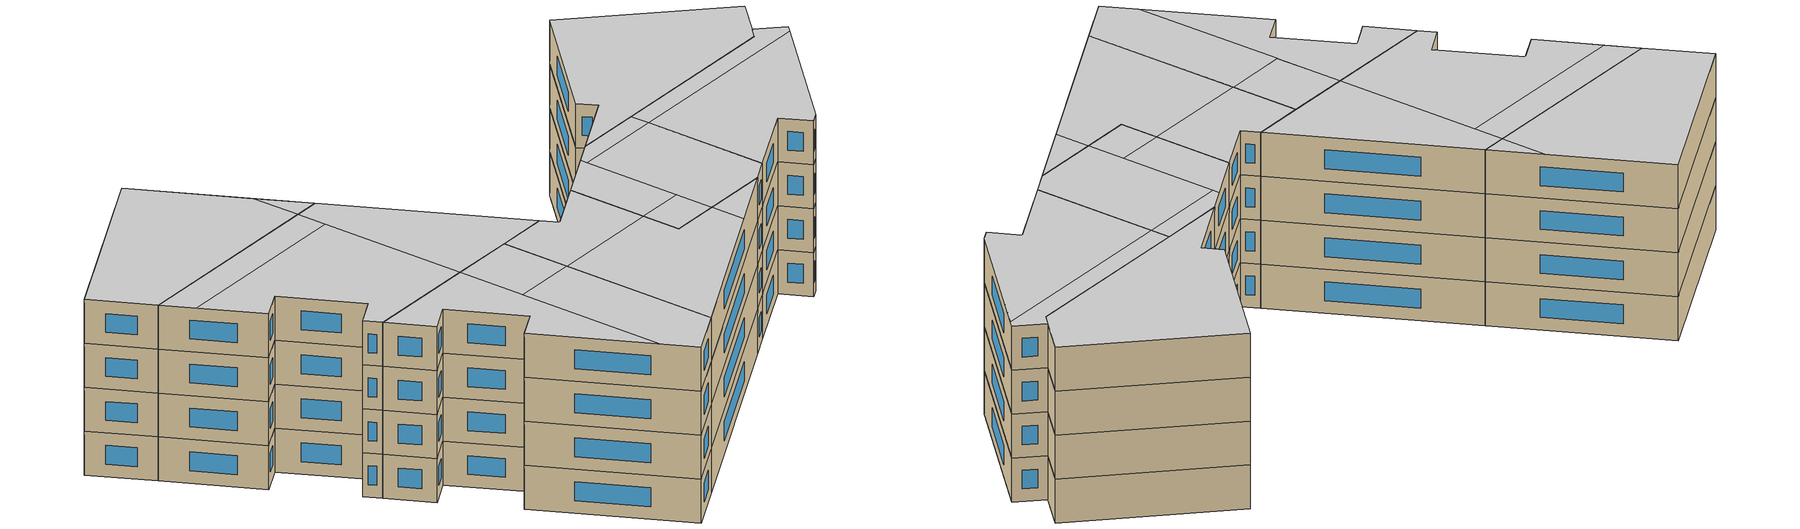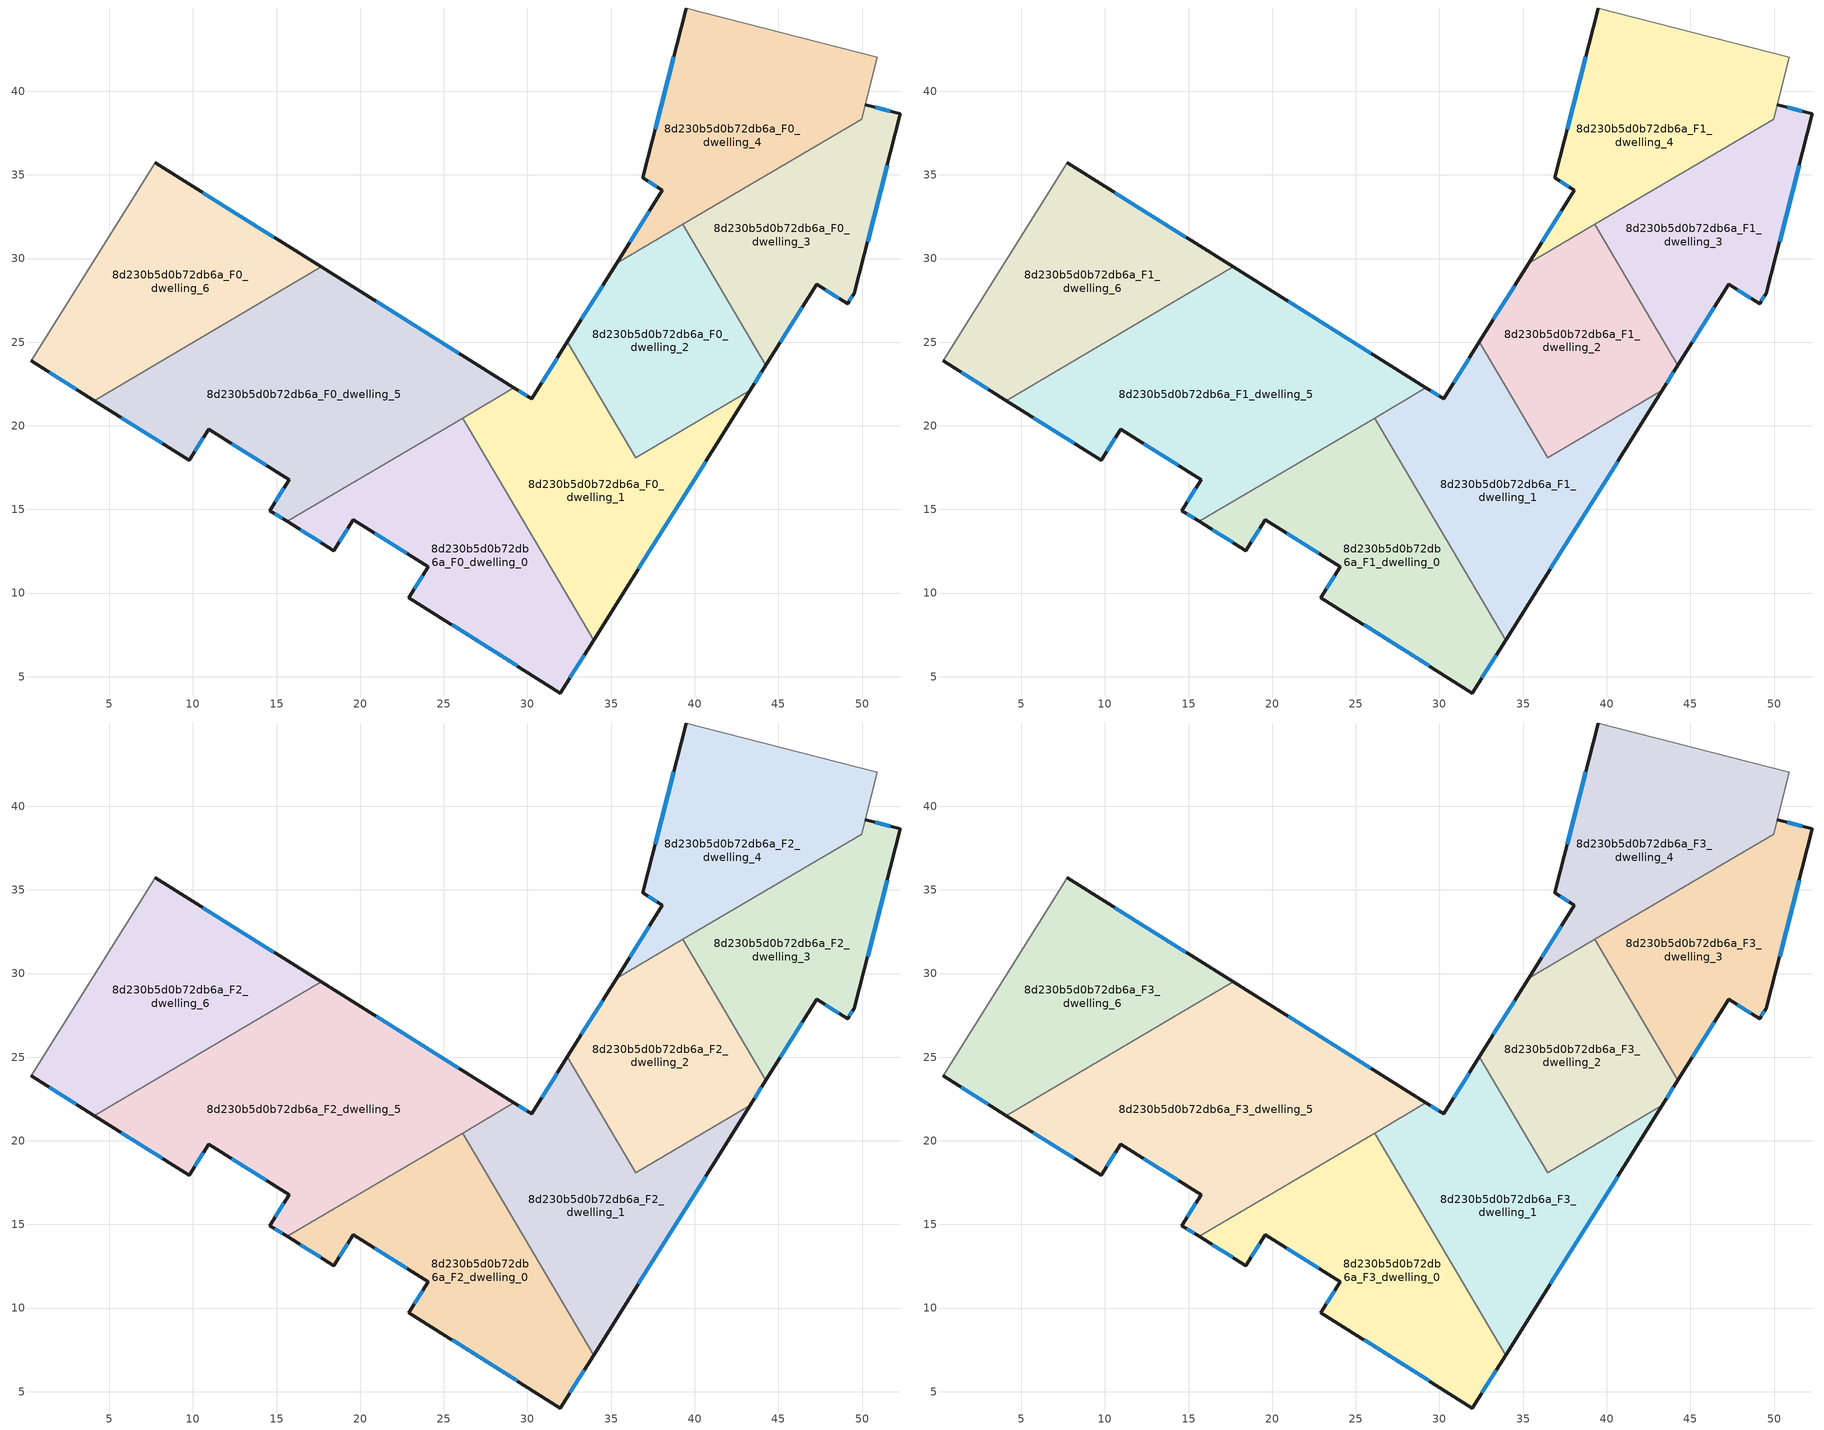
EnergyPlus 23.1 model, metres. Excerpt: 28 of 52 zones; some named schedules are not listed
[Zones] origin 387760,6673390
8d230b5d0b72db6a_F0_dwelling_0
 floor ground (EU_floor_Construction): 26.13,20.47 33.95,7.18 31.97,4.03 22.9,9.72 24.06,11.58 19.59,14.39 18.43,12.53 15.63,14.28 z0
 wall outside (EU_wall_Construction): 15.63,14.28 18.43,12.53 19.59,14.39 24.06,11.58 22.9,9.72 31.97,4.03 33.95,7.18 z0:3
 wall to 8d230b5d0b72db6a_F0_dwelling_1 (EU_wall_Construction): 33.95,7.18 26.13,20.47 z0:3
 wall to 8d230b5d0b72db6a_F0_dwelling_5 (EU_wall_Construction): 26.13,20.47 15.63,14.28 z0:3
 window (EU_Window_Construction): 20.87,13.58 22.78,12.38 / 18.76,13.06 19.26,13.86 / 16.43,13.78 17.63,13.03 / 32.54,4.93 33.38,6.28 / 25.49,8.09 29.38,5.65 / 23.73,11.05 23.23,10.25 z0.86:2.14
8d230b5d0b72db6a_F0_dwelling_1
 floor ground (EU_floor_Construction): 43.32,22.13 33.95,7.18 26.13,20.47 29.19,22.27 30.24,21.61 32.39,25.03 36.47,18.09 z0
 wall outside (EU_wall_Construction): 33.95,7.18 43.32,22.13 / 32.39,25.03 30.24,21.61 29.19,22.27 z0:3
 wall to 8d230b5d0b72db6a_F0_dwelling_2 (EU_wall_Construction): 43.32,22.13 36.47,18.09 32.77,24.38 32.39,25.03 z0:3
 wall to 8d230b5d0b72db6a_F0_dwelling_5 (EU_wall_Construction): 29.19,22.27 26.13,20.47 z0:3
 window (EU_Window_Construction): 36.63,11.45 40.64,17.86 / 29.94,21.8 29.49,22.08 / 31.77,24.05 30.86,22.59 z0.86:2.14
8d230b5d0b72db6a_F0_dwelling_2
 floor ground (EU_floor_Construction): 39.29,32.05 44.25,23.62 43.32,22.13 36.47,18.09 32.77,24.38 32.39,25.03 35.33,29.72 z0
 wall outside (EU_wall_Construction): 35.33,29.72 32.39,25.03 / 43.32,22.13 44.25,23.62 z0:3
 wall to 8d230b5d0b72db6a_F0_dwelling_3 (EU_wall_Construction): 44.25,23.62 39.29,32.05 z0:3
 wall to 8d230b5d0b72db6a_F0_dwelling_4 (EU_wall_Construction): 39.29,32.05 35.33,29.72 z0:3
 window (EU_Window_Construction): 34.49,28.38 33.23,26.37 / 43.59,22.56 43.99,23.19 z0.86:2.14
8d230b5d0b72db6a_F0_dwelling_3
 floor ground (EU_floor_Construction): 52.3,38.65 49.54,27.94 49.13,27.29 47.29,28.46 44.25,23.62 39.29,32.05 49.97,38.34 50.19,39.19 z0
 wall outside (EU_wall_Construction): 44.25,23.62 47.29,28.46 49.13,27.29 49.54,27.94 52.3,38.65 50.19,39.19 z0:3
 wall adiabatic (EU_wall_Construction): 50.19,39.19 49.97,38.34 z0:3
 wall to 8d230b5d0b72db6a_F0_dwelling_4 (EU_wall_Construction): 49.97,38.34 39.29,32.05 z0:3
 window (EU_Window_Construction): 47.81,28.12 48.61,27.63 / 45.12,25 46.42,27.07 / 51.7,38.8 50.79,39.04 / 50.33,31 51.51,35.59 / 49.25,27.48 49.42,27.75 z0.86:2.14
8d230b5d0b72db6a_F0_dwelling_4
 floor ground (EU_floor_Construction): 50.92,42.03 50.19,39.2 49.97,38.34 35.33,29.72 38.07,34.08 36.88,34.82 39.5,44.98 z0
 wall outside (EU_wall_Construction): 39.5,44.98 36.88,34.82 38.07,34.08 35.33,29.72 z0:3
 wall adiabatic (EU_wall_Construction): 50.19,39.2 50.92,42.03 39.5,44.98 / 49.97,38.34 50.19,39.19 z0:3
 window (EU_Window_Construction): 38.75,42.08 37.63,37.72 / 37.28,32.83 36.11,30.96 / 37.22,34.61 37.73,34.29 z0.86:2.14
8d230b5d0b72db6a_F0_dwelling_5
 floor ground (EU_floor_Construction): 29.19,22.27 15.63,14.28 14.59,14.93 15.75,16.79 10.94,19.8 9.78,17.95 4.11,21.51 17.68,29.5 z0
 wall outside (EU_wall_Construction): 4.11,21.51 9.78,17.95 10.94,19.8 15.75,16.79 14.59,14.93 15.63,14.28 / 29.19,22.27 17.68,29.5 z0:3
 wall to 8d230b5d0b72db6a_F0_dwelling_6 (EU_wall_Construction): 17.68,29.5 4.11,21.51 z0:3
 window (EU_Window_Construction): 5.73,20.49 8.16,18.97 / 25.9,24.34 20.97,27.43 / 14.89,14.75 15.33,14.47 / 15.42,16.26 14.92,15.46 / 12.31,18.94 14.37,17.65 / 10.11,18.48 10.61,19.28 z0.86:2.14
8d230b5d0b72db6a_F0_dwelling_6
 floor ground (EU_floor_Construction): 17.68,29.5 4.11,21.51 0.32,23.89 7.75,35.73 z0
 wall outside (EU_wall_Construction): 0.32,23.89 4.11,21.51 / 17.68,29.5 7.75,35.73 z0:3
 wall adiabatic (EU_wall_Construction): 7.75,35.73 0.32,23.89 z0:3
 window (EU_Window_Construction): 1.4,23.21 3.03,22.19 / 14.84,31.28 10.59,33.95 z0.86:2.14
8d230b5d0b72db6a_F1_dwelling_0
 floor to 8d230b5d0b72db6a_F0_dwelling_0 (EU_floor_Construction): 26.13,20.47 33.95,7.18 31.97,4.03 22.9,9.72 24.06,11.58 19.59,14.39 18.43,12.53 15.63,14.28 z3
 wall outside (EU_wall_Construction): 15.63,14.28 18.43,12.53 19.59,14.39 24.06,11.58 22.9,9.72 31.97,4.03 33.95,7.18 z3:6
 wall to 8d230b5d0b72db6a_F1_dwelling_1 (EU_wall_Construction): 33.95,7.18 26.13,20.47 z3:6
 wall to 8d230b5d0b72db6a_F1_dwelling_5 (EU_wall_Construction): 26.13,20.47 15.63,14.28 z3:6
 window (EU_Window_Construction): 20.87,13.58 22.78,12.38 / 18.76,13.06 19.26,13.86 / 16.43,13.78 17.63,13.03 / 32.54,4.93 33.38,6.28 / 25.49,8.09 29.38,5.65 / 23.73,11.05 23.23,10.25 z3.86:5.14
8d230b5d0b72db6a_F1_dwelling_1
 floor to 8d230b5d0b72db6a_F0_dwelling_1 (EU_floor_Construction): 43.32,22.13 33.95,7.18 26.13,20.47 29.19,22.27 30.24,21.61 32.39,25.03 36.47,18.09 z3
 wall outside (EU_wall_Construction): 33.95,7.18 43.32,22.13 / 32.39,25.03 30.24,21.61 29.19,22.27 z3:6
 wall to 8d230b5d0b72db6a_F1_dwelling_2 (EU_wall_Construction): 43.32,22.13 36.47,18.09 32.77,24.38 32.39,25.03 z3:6
 wall to 8d230b5d0b72db6a_F1_dwelling_5 (EU_wall_Construction): 29.19,22.27 26.13,20.47 z3:6
 window (EU_Window_Construction): 36.63,11.45 40.64,17.86 / 29.94,21.8 29.49,22.08 / 31.77,24.05 30.86,22.59 z3.86:5.14
8d230b5d0b72db6a_F1_dwelling_2
 floor to 8d230b5d0b72db6a_F0_dwelling_2 (EU_floor_Construction): 39.29,32.05 44.25,23.62 43.32,22.13 36.47,18.09 32.77,24.38 32.39,25.03 35.33,29.72 z3
 wall outside (EU_wall_Construction): 35.33,29.72 32.39,25.03 / 43.32,22.13 44.25,23.62 z3:6
 wall to 8d230b5d0b72db6a_F1_dwelling_3 (EU_wall_Construction): 44.25,23.62 39.29,32.05 z3:6
 wall to 8d230b5d0b72db6a_F1_dwelling_4 (EU_wall_Construction): 39.29,32.05 35.33,29.72 z3:6
 window (EU_Window_Construction): 34.49,28.38 33.23,26.37 / 43.59,22.56 43.99,23.19 z3.86:5.14
8d230b5d0b72db6a_F1_dwelling_3
 floor to 8d230b5d0b72db6a_F0_dwelling_3 (EU_floor_Construction): 52.3,38.65 49.54,27.94 49.13,27.29 47.29,28.46 44.25,23.62 39.29,32.05 49.97,38.34 50.19,39.19 z3
 wall outside (EU_wall_Construction): 44.25,23.62 47.29,28.46 49.13,27.29 49.54,27.94 52.3,38.65 50.19,39.19 z3:6
 wall adiabatic (EU_wall_Construction): 50.19,39.19 49.97,38.34 z3:6
 wall to 8d230b5d0b72db6a_F1_dwelling_4 (EU_wall_Construction): 49.97,38.34 39.29,32.05 z3:6
 window (EU_Window_Construction): 47.81,28.12 48.61,27.63 / 45.12,25 46.42,27.07 / 51.7,38.8 50.79,39.04 / 50.33,31 51.51,35.59 / 49.25,27.48 49.42,27.75 z3.86:5.14
8d230b5d0b72db6a_F1_dwelling_4
 floor to 8d230b5d0b72db6a_F0_dwelling_4 (EU_floor_Construction): 50.92,42.03 50.19,39.19 49.97,38.34 35.33,29.72 38.07,34.08 36.88,34.82 39.5,44.98 z3
 wall outside (EU_wall_Construction): 39.5,44.98 36.88,34.82 38.07,34.08 35.33,29.72 z3:6
 wall adiabatic (EU_wall_Construction): 50.19,39.2 50.92,42.03 39.5,44.98 / 49.97,38.34 50.19,39.19 z3:6
 window (EU_Window_Construction): 38.75,42.08 37.63,37.72 / 37.28,32.83 36.11,30.96 / 37.22,34.61 37.73,34.29 z3.86:5.14
8d230b5d0b72db6a_F1_dwelling_5
 floor to 8d230b5d0b72db6a_F0_dwelling_5 (EU_floor_Construction): 29.19,22.27 15.63,14.28 14.59,14.93 15.75,16.79 10.94,19.8 9.78,17.95 4.11,21.51 17.68,29.5 z3
 wall outside (EU_wall_Construction): 4.11,21.51 9.78,17.95 10.94,19.8 15.75,16.79 14.59,14.93 15.63,14.28 / 29.19,22.27 17.68,29.5 z3:6
 wall to 8d230b5d0b72db6a_F1_dwelling_6 (EU_wall_Construction): 17.68,29.5 4.11,21.51 z3:6
 window (EU_Window_Construction): 5.73,20.49 8.16,18.97 / 25.9,24.34 20.97,27.43 / 14.89,14.75 15.33,14.47 / 15.42,16.26 14.92,15.46 / 12.31,18.94 14.37,17.65 / 10.11,18.48 10.61,19.28 z3.86:5.14
8d230b5d0b72db6a_F1_dwelling_6
 floor to 8d230b5d0b72db6a_F0_dwelling_6 (EU_floor_Construction): 17.68,29.5 4.11,21.51 0.32,23.89 7.75,35.73 z3
 wall outside (EU_wall_Construction): 0.32,23.89 4.11,21.51 / 17.68,29.5 7.75,35.73 z3:6
 wall adiabatic (EU_wall_Construction): 7.75,35.73 0.32,23.89 z3:6
 window (EU_Window_Construction): 1.4,23.21 3.03,22.19 / 14.84,31.28 10.59,33.95 z3.86:5.14
8d230b5d0b72db6a_F2_dwelling_0
 floor to 8d230b5d0b72db6a_F1_dwelling_0 (EU_floor_Construction): 26.13,20.47 33.95,7.18 31.97,4.03 22.9,9.72 24.06,11.58 19.59,14.39 18.43,12.53 15.63,14.28 z6
 wall outside (EU_wall_Construction): 15.63,14.28 18.43,12.53 19.59,14.39 24.06,11.58 22.9,9.72 31.97,4.03 33.95,7.18 z6:9
 wall to 8d230b5d0b72db6a_F2_dwelling_1 (EU_wall_Construction): 33.95,7.18 26.13,20.47 z6:9
 wall to 8d230b5d0b72db6a_F2_dwelling_5 (EU_wall_Construction): 26.13,20.47 15.63,14.28 z6:9
 window (EU_Window_Construction): 20.87,13.58 22.78,12.38 / 18.76,13.06 19.26,13.86 / 16.43,13.78 17.63,13.03 / 32.54,4.93 33.38,6.28 / 25.49,8.09 29.38,5.65 / 23.73,11.05 23.23,10.25 z6.86:8.14
8d230b5d0b72db6a_F2_dwelling_1
 floor to 8d230b5d0b72db6a_F1_dwelling_1 (EU_floor_Construction): 43.32,22.13 33.95,7.18 26.13,20.47 29.19,22.27 30.24,21.61 32.39,25.03 36.47,18.09 z6
 wall outside (EU_wall_Construction): 33.95,7.18 43.32,22.13 / 32.39,25.03 30.24,21.61 29.19,22.27 z6:9
 wall to 8d230b5d0b72db6a_F2_dwelling_2 (EU_wall_Construction): 43.32,22.13 36.47,18.09 32.77,24.38 32.39,25.03 z6:9
 wall to 8d230b5d0b72db6a_F2_dwelling_5 (EU_wall_Construction): 29.19,22.27 26.13,20.47 z6:9
 window (EU_Window_Construction): 36.63,11.45 40.64,17.86 / 29.94,21.8 29.49,22.08 / 31.77,24.05 30.86,22.59 z6.86:8.14
8d230b5d0b72db6a_F2_dwelling_2
 floor to 8d230b5d0b72db6a_F1_dwelling_2 (EU_floor_Construction): 39.29,32.05 44.25,23.62 43.32,22.13 36.47,18.09 32.77,24.38 32.39,25.03 35.33,29.72 z6
 wall outside (EU_wall_Construction): 35.33,29.72 32.39,25.03 / 43.32,22.13 44.25,23.62 z6:9
 wall to 8d230b5d0b72db6a_F2_dwelling_3 (EU_wall_Construction): 44.25,23.62 39.29,32.05 z6:9
 wall to 8d230b5d0b72db6a_F2_dwelling_4 (EU_wall_Construction): 39.29,32.05 35.33,29.72 z6:9
 window (EU_Window_Construction): 34.49,28.38 33.23,26.37 / 43.59,22.56 43.99,23.19 z6.86:8.14
8d230b5d0b72db6a_F2_dwelling_3
 floor to 8d230b5d0b72db6a_F1_dwelling_3 (EU_floor_Construction): 52.3,38.65 49.54,27.94 49.13,27.29 47.29,28.46 44.25,23.62 39.29,32.05 49.97,38.34 50.19,39.19 z6
 wall outside (EU_wall_Construction): 44.25,23.62 47.29,28.46 49.13,27.29 49.54,27.94 52.3,38.65 50.19,39.19 z6:9
 wall adiabatic (EU_wall_Construction): 50.19,39.19 49.97,38.34 z6:9
 wall to 8d230b5d0b72db6a_F2_dwelling_4 (EU_wall_Construction): 49.97,38.34 39.29,32.05 z6:9
 window (EU_Window_Construction): 47.81,28.12 48.61,27.63 / 45.12,25 46.42,27.07 / 51.7,38.8 50.79,39.04 / 50.33,31 51.51,35.59 / 49.25,27.48 49.42,27.75 z6.86:8.14
8d230b5d0b72db6a_F2_dwelling_4
 floor to 8d230b5d0b72db6a_F1_dwelling_4 (EU_floor_Construction): 50.92,42.03 50.19,39.19 49.97,38.34 35.33,29.72 38.07,34.08 36.88,34.82 39.5,44.98 z6
 wall outside (EU_wall_Construction): 39.5,44.98 36.88,34.82 38.07,34.08 35.33,29.72 z6:9
 wall adiabatic (EU_wall_Construction): 50.19,39.2 50.92,42.03 39.5,44.98 / 49.97,38.34 50.19,39.19 z6:9
 window (EU_Window_Construction): 38.75,42.08 37.63,37.72 / 37.28,32.83 36.11,30.96 / 37.22,34.61 37.73,34.29 z6.86:8.14
8d230b5d0b72db6a_F2_dwelling_5
 floor to 8d230b5d0b72db6a_F1_dwelling_5 (EU_floor_Construction): 29.19,22.27 15.63,14.28 14.59,14.93 15.75,16.79 10.94,19.8 9.78,17.95 4.11,21.51 17.68,29.5 z6
 wall outside (EU_wall_Construction): 4.11,21.51 9.78,17.95 10.94,19.8 15.75,16.79 14.59,14.93 15.63,14.28 / 29.19,22.27 17.68,29.5 z6:9
 wall to 8d230b5d0b72db6a_F2_dwelling_6 (EU_wall_Construction): 17.68,29.5 4.11,21.51 z6:9
 window (EU_Window_Construction): 5.73,20.49 8.16,18.97 / 25.9,24.34 20.97,27.43 / 14.89,14.75 15.33,14.47 / 15.42,16.26 14.92,15.46 / 12.31,18.94 14.37,17.65 / 10.11,18.48 10.61,19.28 z6.86:8.14
8d230b5d0b72db6a_F2_dwelling_6
 floor to 8d230b5d0b72db6a_F1_dwelling_6 (EU_floor_Construction): 17.68,29.5 4.11,21.51 0.32,23.89 7.75,35.73 z6
 wall outside (EU_wall_Construction): 0.32,23.89 4.11,21.51 / 17.68,29.5 7.75,35.73 z6:9
 wall adiabatic (EU_wall_Construction): 7.75,35.73 0.32,23.89 z6:9
 window (EU_Window_Construction): 1.4,23.21 3.03,22.19 / 14.84,31.28 10.59,33.95 z6.86:8.14
8d230b5d0b72db6a_F3_dwelling_0
 floor to 8d230b5d0b72db6a_F2_dwelling_0 (EU_floor_Construction): 26.13,20.47 33.95,7.18 31.97,4.03 22.9,9.72 24.06,11.58 19.59,14.39 18.43,12.53 15.63,14.28 z9
 wall outside (EU_wall_Construction): 15.63,14.28 18.43,12.53 19.59,14.39 24.06,11.58 22.9,9.72 31.97,4.03 33.95,7.18 z9:12
 wall to 8d230b5d0b72db6a_F3_dwelling_1 (EU_wall_Construction): 33.95,7.18 26.13,20.47 z9:12
 wall to 8d230b5d0b72db6a_F3_dwelling_5 (EU_wall_Construction): 26.13,20.47 15.63,14.28 z9:12
 window (EU_Window_Construction): 20.87,13.58 22.78,12.38 / 18.76,13.06 19.26,13.86 / 16.43,13.78 17.63,13.03 / 32.54,4.93 33.38,6.28 / 25.49,8.09 29.38,5.65 / 23.73,11.05 23.23,10.25 z9.86:11.14
 ceiling to 8d230b5d0b72db6a_F4_dwelling_2 (EU_floor_Construction): 31.97,4.03 33.95,7.18 28.5,16.44 24.69,14.2 29.92,5.31 z12
 ceiling to 8d230b5d0b72db6a_F4_dwelling_4 (EU_floor_Construction): 29.92,5.31 22.32,18.22 15.63,14.28 18.43,12.53 19.59,14.39 24.06,11.58 22.9,9.72 z12
 ceiling to 8d230b5d0b72db6a_F4_dwelling_3 (EU_floor_Construction): 28.5,16.44 26.13,20.47 22.32,18.22 24.69,14.2 z12
8d230b5d0b72db6a_F3_dwelling_1
 floor to 8d230b5d0b72db6a_F2_dwelling_1 (EU_floor_Construction): 43.32,22.13 33.95,7.18 26.13,20.47 29.19,22.27 30.24,21.61 32.39,25.03 36.47,18.09 z9
 wall outside (EU_wall_Construction): 33.95,7.18 43.32,22.13 / 32.39,25.03 30.24,21.61 29.19,22.27 z9:12
 wall to 8d230b5d0b72db6a_F3_dwelling_2 (EU_wall_Construction): 43.32,22.13 36.47,18.09 32.77,24.38 32.39,25.03 z9:12
 wall to 8d230b5d0b72db6a_F3_dwelling_5 (EU_wall_Construction): 29.19,22.27 26.13,20.47 z9:12
 window (EU_Window_Construction): 36.63,11.45 40.64,17.86 / 29.94,21.8 29.49,22.08 / 31.77,24.05 30.86,22.59 z9.86:11.14
 ceiling to 8d230b5d0b72db6a_F4_dwelling_3 (EU_floor_Construction): 35.14,20.35 32.39,25.02 30.24,21.61 29.19,22.27 26.13,20.47 28.5,16.44 z12
 ceiling to 8d230b5d0b72db6a_F4_dwelling_2 (EU_floor_Construction): 33.95,7.18 40.55,17.71 39.33,19.78 36.47,18.09 35.14,20.35 28.5,16.44 z12
 ceiling to 8d230b5d0b72db6a_F4_dwelling_0 (EU_floor_Construction): 40.55,17.71 43.32,22.13 39.33,19.78 z12
8d230b5d0b72db6a_F3_dwelling_2
 floor to 8d230b5d0b72db6a_F2_dwelling_2 (EU_floor_Construction): 39.29,32.05 44.25,23.62 43.32,22.13 36.47,18.09 32.77,24.38 32.39,25.03 35.33,29.72 z9
 wall outside (EU_wall_Construction): 35.33,29.72 32.39,25.03 / 43.32,22.13 44.25,23.62 z9:12
 wall to 8d230b5d0b72db6a_F3_dwelling_3 (EU_wall_Construction): 44.25,23.62 39.29,32.05 z9:12
 wall to 8d230b5d0b72db6a_F3_dwelling_4 (EU_wall_Construction): 39.29,32.05 35.33,29.72 z9:12
 window (EU_Window_Construction): 34.49,28.38 33.23,26.37 / 43.59,22.56 43.99,23.19 z9.86:11.14
 ceiling to 8d230b5d0b72db6a_F4_dwelling_0 (EU_floor_Construction): 43.32,22.13 44.25,23.62 39.96,30.91 34.63,27.78 39.33,19.78 z12
 ceiling to 8d230b5d0b72db6a_F4_dwelling_2 (EU_floor_Construction): 39.33,19.78 38.01,22.04 35.14,20.35 36.47,18.09 z12
 ceiling to 8d230b5d0b72db6a_F4_dwelling_1 (EU_floor_Construction): 39.96,30.91 39.29,32.05 35.33,29.72 34.38,28.2 34.63,27.78 z12
 ceiling to 8d230b5d0b72db6a_F4_dwelling_3 (EU_floor_Construction): 38.01,22.04 34.38,28.2 32.39,25.03 32.76,24.39 35.14,20.35 z12
8d230b5d0b72db6a_F3_dwelling_3
 floor to 8d230b5d0b72db6a_F2_dwelling_3 (EU_floor_Construction): 52.3,38.65 49.54,27.94 49.13,27.29 47.29,28.46 44.25,23.62 39.29,32.05 49.97,38.34 50.19,39.19 z9
 wall outside (EU_wall_Construction): 44.25,23.62 47.29,28.46 49.13,27.29 49.54,27.94 52.3,38.65 50.19,39.19 z9:12
 wall adiabatic (EU_wall_Construction): 50.19,39.19 49.97,38.34 z9:12
 wall to 8d230b5d0b72db6a_F3_dwelling_4 (EU_wall_Construction): 49.97,38.34 39.29,32.05 z9:12
 window (EU_Window_Construction): 47.81,28.12 48.61,27.63 / 45.12,25 46.42,27.07 / 51.7,38.8 50.79,39.04 / 50.33,31 51.51,35.59 / 49.25,27.48 49.42,27.75 z9.86:11.14
 ceiling to 8d230b5d0b72db6a_F4_dwelling_0 (EU_floor_Construction): 49.13,27.29 49.54,27.94 52.16,38.1 39.96,30.91 44.25,23.62 47.29,28.46 z12
 ceiling to 8d230b5d0b72db6a_F4_dwelling_1 (EU_floor_Construction): 52.16,38.1 52.3,38.65 50.19,39.19 49.97,38.34 39.29,32.05 39.96,30.91 z12
8d230b5d0b72db6a_F3_dwelling_4
 floor to 8d230b5d0b72db6a_F2_dwelling_4 (EU_floor_Construction): 50.92,42.03 50.19,39.19 49.97,38.34 35.33,29.72 38.07,34.08 36.88,34.82 39.5,44.98 z9
 wall outside (EU_wall_Construction): 39.5,44.98 36.88,34.82 38.07,34.08 35.33,29.72 z9:12
 wall adiabatic (EU_wall_Construction): 50.19,39.2 50.92,42.03 39.5,44.98 / 49.97,38.34 50.19,39.19 z9:12
 window (EU_Window_Construction): 38.75,42.08 37.63,37.72 / 37.28,32.83 36.11,30.96 / 37.22,34.61 37.73,34.29 z9.86:11.14
 ceiling to 8d230b5d0b72db6a_F4_dwelling_1 (EU_floor_Construction): 49.97,38.34 50.19,39.19 50.92,42.03 39.5,44.98 36.88,34.82 38.07,34.08 35.33,29.72 z12
8d230b5d0b72db6a_F3_dwelling_5
 floor to 8d230b5d0b72db6a_F2_dwelling_5 (EU_floor_Construction): 29.19,22.27 15.63,14.28 14.59,14.93 15.75,16.79 10.94,19.8 9.78,17.95 4.11,21.51 17.68,29.5 z9
 wall outside (EU_wall_Construction): 4.11,21.51 9.78,17.95 10.94,19.8 15.75,16.79 14.59,14.93 15.63,14.28 / 29.19,22.27 17.68,29.5 z9:12
 wall to 8d230b5d0b72db6a_F3_dwelling_6 (EU_wall_Construction): 17.68,29.5 4.11,21.51 z9:12
 window (EU_Window_Construction): 5.73,20.49 8.16,18.97 / 25.9,24.34 20.97,27.43 / 14.89,14.75 15.33,14.47 / 15.42,16.26 14.92,15.46 / 12.31,18.94 14.37,17.65 / 10.11,18.48 10.61,19.28 z9.86:11.14
 ceiling to 8d230b5d0b72db6a_F4_dwelling_4 (EU_floor_Construction): 22.32,18.22 17.23,26.86 6.07,20.28 9.78,17.95 10.94,19.8 15.75,16.79 14.59,14.93 15.63,14.28 z12
 ceiling to 8d230b5d0b72db6a_F4_dwelling_3 (EU_floor_Construction): 29.19,22.27 17.68,29.5 16.19,28.63 22.32,18.22 z12
 ceiling to 8d230b5d0b72db6a_F4_dwelling_5 (EU_floor_Construction): 17.23,26.86 16.19,28.63 4.11,21.51 6.07,20.28 z12
8d230b5d0b72db6a_F3_dwelling_6
 floor to 8d230b5d0b72db6a_F2_dwelling_6 (EU_floor_Construction): 17.68,29.5 4.11,21.51 0.32,23.89 7.75,35.73 z9
 wall outside (EU_wall_Construction): 0.32,23.89 4.11,21.51 / 17.68,29.5 7.75,35.73 z9:12
 wall adiabatic (EU_wall_Construction): 7.75,35.73 0.32,23.89 z9:12
 window (EU_Window_Construction): 1.4,23.21 3.03,22.19 / 14.84,31.28 10.59,33.95 z9.86:11.14
 ceiling to 8d230b5d0b72db6a_F4_dwelling_5 (EU_floor_Construction): 16.19,28.63 14.51,31.48 7.75,35.73 0.32,23.89 4.11,21.51 z12
 ceiling to 8d230b5d0b72db6a_F4_dwelling_3 (EU_floor_Construction): 17.68,29.5 14.51,31.48 16.19,28.63 z12
[Building]
EU S2 Campaign: North Axis=0; Terrain=City; Solar Distribution=FullExterior
[Site:Location]
Helsinki-Vantaa.AP: Latitude=60.317; Longitude=24.963; Time Zone=2; Elevation=54.6
[SizingPeriod:WeatherFileDays]
AnnualSizingPeriod: Begin Month=1; Begin Day of Month=1; End Month=12; End Day of Month=31; Day of Week for Start Day=Monday; Use Weather File Daylight Saving Period=No; Use Weather File Rain and Snow Indicators=No
[MATERIAL]
EU_InternalMass_Material: Roughness=MediumRough; Thickness=0.1; Conductivity=1; Density=1800; Specific Heat=900; Thermal Absorptance=0.9; Solar Absorptance=0.7; Visible Absorptance=0.7
[MATERIAL:NOMASS] Roughness=MediumRough; Thermal Absorptance=0.9; Solar Absorptance=0.7; Visible Absorptance=0.7
Name | Thermal Resistance
EU_wall_NoMass | 5.91765
EU_floor_NoMass | 6.2875
[WINDOWMATERIAL:SIMPLEGLAZINGSYSTEM]
EU_Window_SimpleGlazing: UFactor=0.994035; Solar Heat Gain Coefficient=0.7; Visible Transmittance=0.7
[CONSTRUCTION]
EU_wall_Construction: EU_wall_NoMass
EU_floor_Construction: EU_floor_NoMass
EU_Window_Construction: EU_Window_SimpleGlazing
EU_InternalMass_Construction: EU_InternalMass_Material
[ZONE] Type=1; Multiplier=1; Ceiling Height=autocalculate; Floor Area=autocalculate; Part of Total Floor Area=Yes
Name | Volume
8d230b5d0b72db6a_F0_dwelling_0; 8d230b5d0b72db6a_F1_dwelling_0; 8d230b5d0b72db6a_F2_dwelling_0; 8d230b5d0b72db6a_F3_dwelling_0 | 354.867
8d230b5d0b72db6a_F0_dwelling_1; 8d230b5d0b72db6a_F1_dwelling_1; 8d230b5d0b72db6a_F2_dwelling_1; 8d230b5d0b72db6a_F3_dwelling_1 | 356.511
8d230b5d0b72db6a_F0_dwelling_2; 8d230b5d0b72db6a_F1_dwelling_2; 8d230b5d0b72db6a_F2_dwelling_2; 8d230b5d0b72db6a_F3_dwelling_2 | 281.557
8d230b5d0b72db6a_F0_dwelling_3; 8d230b5d0b72db6a_F1_dwelling_3; 8d230b5d0b72db6a_F2_dwelling_3; 8d230b5d0b72db6a_F3_dwelling_3 | 284.365
8d230b5d0b72db6a_F0_dwelling_4 | 334.391
8d230b5d0b72db6a_F1_dwelling_4; 8d230b5d0b72db6a_F2_dwelling_4; 8d230b5d0b72db6a_F3_dwelling_4 | 334.393
8d230b5d0b72db6a_F0_dwelling_5; 8d230b5d0b72db6a_F1_dwelling_5; 8d230b5d0b72db6a_F2_dwelling_5; 8d230b5d0b72db6a_F3_dwelling_5 | 532.87
8d230b5d0b72db6a_F0_dwelling_6; 8d230b5d0b72db6a_F1_dwelling_6; 8d230b5d0b72db6a_F2_dwelling_6; 8d230b5d0b72db6a_F3_dwelling_6 | 339.475
[INTERNALMASS] Construction=EU_InternalMass_Construction
Name | Zone or ZoneList | Surface Area
8d230b5d0b72db6a_F0_dwelling_0_EU_InternalMass | 8d230b5d0b72db6a_F0_dwelling_0 | 118.289
8d230b5d0b72db6a_F0_dwelling_1_EU_InternalMass | 8d230b5d0b72db6a_F0_dwelling_1 | 118.836
8d230b5d0b72db6a_F0_dwelling_2_EU_InternalMass | 8d230b5d0b72db6a_F0_dwelling_2 | 93.852
8d230b5d0b72db6a_F0_dwelling_3_EU_InternalMass | 8d230b5d0b72db6a_F0_dwelling_3 | 94.786
8d230b5d0b72db6a_F0_dwelling_4_EU_InternalMass | 8d230b5d0b72db6a_F0_dwelling_4 | 111.465
8d230b5d0b72db6a_F0_dwelling_5_EU_InternalMass | 8d230b5d0b72db6a_F0_dwelling_5 | 177.623
8d230b5d0b72db6a_F0_dwelling_6_EU_InternalMass | 8d230b5d0b72db6a_F0_dwelling_6 | 113.158
8d230b5d0b72db6a_F1_dwelling_0_EU_InternalMass | 8d230b5d0b72db6a_F1_dwelling_0 | 118.289
8d230b5d0b72db6a_F1_dwelling_1_EU_InternalMass | 8d230b5d0b72db6a_F1_dwelling_1 | 118.836
8d230b5d0b72db6a_F1_dwelling_2_EU_InternalMass | 8d230b5d0b72db6a_F1_dwelling_2 | 93.852
8d230b5d0b72db6a_F1_dwelling_3_EU_InternalMass | 8d230b5d0b72db6a_F1_dwelling_3 | 94.786
8d230b5d0b72db6a_F1_dwelling_4_EU_InternalMass | 8d230b5d0b72db6a_F1_dwelling_4 | 111.465
8d230b5d0b72db6a_F1_dwelling_5_EU_InternalMass | 8d230b5d0b72db6a_F1_dwelling_5 | 177.623
8d230b5d0b72db6a_F1_dwelling_6_EU_InternalMass | 8d230b5d0b72db6a_F1_dwelling_6 | 113.158
8d230b5d0b72db6a_F2_dwelling_0_EU_InternalMass | 8d230b5d0b72db6a_F2_dwelling_0 | 118.289
8d230b5d0b72db6a_F2_dwelling_1_EU_InternalMass | 8d230b5d0b72db6a_F2_dwelling_1 | 118.836
8d230b5d0b72db6a_F2_dwelling_2_EU_InternalMass | 8d230b5d0b72db6a_F2_dwelling_2 | 93.852
8d230b5d0b72db6a_F2_dwelling_3_EU_InternalMass | 8d230b5d0b72db6a_F2_dwelling_3 | 94.786
8d230b5d0b72db6a_F2_dwelling_4_EU_InternalMass | 8d230b5d0b72db6a_F2_dwelling_4 | 111.465
8d230b5d0b72db6a_F2_dwelling_5_EU_InternalMass | 8d230b5d0b72db6a_F2_dwelling_5 | 177.623
8d230b5d0b72db6a_F2_dwelling_6_EU_InternalMass | 8d230b5d0b72db6a_F2_dwelling_6 | 113.158
8d230b5d0b72db6a_F3_dwelling_0_EU_InternalMass | 8d230b5d0b72db6a_F3_dwelling_0 | 118.289
8d230b5d0b72db6a_F3_dwelling_1_EU_InternalMass | 8d230b5d0b72db6a_F3_dwelling_1 | 118.836
8d230b5d0b72db6a_F3_dwelling_2_EU_InternalMass | 8d230b5d0b72db6a_F3_dwelling_2 | 93.852
8d230b5d0b72db6a_F3_dwelling_3_EU_InternalMass | 8d230b5d0b72db6a_F3_dwelling_3 | 94.786
8d230b5d0b72db6a_F3_dwelling_4_EU_InternalMass | 8d230b5d0b72db6a_F3_dwelling_4 | 111.465
8d230b5d0b72db6a_F3_dwelling_5_EU_InternalMass | 8d230b5d0b72db6a_F3_dwelling_5 | 177.623
8d230b5d0b72db6a_F3_dwelling_6_EU_InternalMass | 8d230b5d0b72db6a_F3_dwelling_6 | 113.158
[OTHEREQUIPMENT] Fuel Type=Electricity; Design Level Calculation Method=Watts/Area; Power per Zone Floor Area=1; Fraction Latent=0; Fraction Radiant=0; Fraction Lost=0; Carbon Dioxide Generation Rate=0; EndUse Subcategory=EU_Step8_InternalGains
Name | Zone or ZoneList or Space or SpaceList | Schedule
EU_Step8_InternalGain_8d230b5d0b72db6a_F0_dwelling_0_f000 | 8d230b5d0b72db6a_F0_dwelling_0 | EU_Step8_GainSchedule_8d230b5d0b72db6a_F0_dwelling_0_f000
EU_Step8_InternalGain_8d230b5d0b72db6a_F0_dwelling_1_f000 | 8d230b5d0b72db6a_F0_dwelling_1 | EU_Step8_GainSchedule_8d230b5d0b72db6a_F0_dwelling_1_f000
EU_Step8_InternalGain_8d230b5d0b72db6a_F0_dwelling_2_f000 | 8d230b5d0b72db6a_F0_dwelling_2 | EU_Step8_GainSchedule_8d230b5d0b72db6a_F0_dwelling_2_f000
EU_Step8_InternalGain_8d230b5d0b72db6a_F0_dwelling_3_f000 | 8d230b5d0b72db6a_F0_dwelling_3 | EU_Step8_GainSchedule_8d230b5d0b72db6a_F0_dwelling_3_f000
EU_Step8_InternalGain_8d230b5d0b72db6a_F0_dwelling_4_f000 | 8d230b5d0b72db6a_F0_dwelling_4 | EU_Step8_GainSchedule_8d230b5d0b72db6a_F0_dwelling_4_f000
EU_Step8_InternalGain_8d230b5d0b72db6a_F0_dwelling_5_f000 | 8d230b5d0b72db6a_F0_dwelling_5 | EU_Step8_GainSchedule_8d230b5d0b72db6a_F0_dwelling_5_f000
EU_Step8_InternalGain_8d230b5d0b72db6a_F0_dwelling_6_f000 | 8d230b5d0b72db6a_F0_dwelling_6 | EU_Step8_GainSchedule_8d230b5d0b72db6a_F0_dwelling_6_f000
EU_Step8_InternalGain_8d230b5d0b72db6a_F1_dwelling_0_f000 | 8d230b5d0b72db6a_F1_dwelling_0 | EU_Step8_GainSchedule_8d230b5d0b72db6a_F1_dwelling_0_f000
EU_Step8_InternalGain_8d230b5d0b72db6a_F1_dwelling_1_f000 | 8d230b5d0b72db6a_F1_dwelling_1 | EU_Step8_GainSchedule_8d230b5d0b72db6a_F1_dwelling_1_f000
EU_Step8_InternalGain_8d230b5d0b72db6a_F1_dwelling_2_f000 | 8d230b5d0b72db6a_F1_dwelling_2 | EU_Step8_GainSchedule_8d230b5d0b72db6a_F1_dwelling_2_f000
EU_Step8_InternalGain_8d230b5d0b72db6a_F1_dwelling_3_f000 | 8d230b5d0b72db6a_F1_dwelling_3 | EU_Step8_GainSchedule_8d230b5d0b72db6a_F1_dwelling_3_f000
EU_Step8_InternalGain_8d230b5d0b72db6a_F1_dwelling_4_f000 | 8d230b5d0b72db6a_F1_dwelling_4 | EU_Step8_GainSchedule_8d230b5d0b72db6a_F1_dwelling_4_f000
EU_Step8_InternalGain_8d230b5d0b72db6a_F1_dwelling_5_f000 | 8d230b5d0b72db6a_F1_dwelling_5 | EU_Step8_GainSchedule_8d230b5d0b72db6a_F1_dwelling_5_f000
EU_Step8_InternalGain_8d230b5d0b72db6a_F1_dwelling_6_f000 | 8d230b5d0b72db6a_F1_dwelling_6 | EU_Step8_GainSchedule_8d230b5d0b72db6a_F1_dwelling_6_f000
EU_Step8_InternalGain_8d230b5d0b72db6a_F2_dwelling_0_f000 | 8d230b5d0b72db6a_F2_dwelling_0 | EU_Step8_GainSchedule_8d230b5d0b72db6a_F2_dwelling_0_f000
EU_Step8_InternalGain_8d230b5d0b72db6a_F2_dwelling_1_f000 | 8d230b5d0b72db6a_F2_dwelling_1 | EU_Step8_GainSchedule_8d230b5d0b72db6a_F2_dwelling_1_f000
EU_Step8_InternalGain_8d230b5d0b72db6a_F2_dwelling_2_f000 | 8d230b5d0b72db6a_F2_dwelling_2 | EU_Step8_GainSchedule_8d230b5d0b72db6a_F2_dwelling_2_f000
EU_Step8_InternalGain_8d230b5d0b72db6a_F2_dwelling_3_f000 | 8d230b5d0b72db6a_F2_dwelling_3 | EU_Step8_GainSchedule_8d230b5d0b72db6a_F2_dwelling_3_f000
EU_Step8_InternalGain_8d230b5d0b72db6a_F2_dwelling_4_f000 | 8d230b5d0b72db6a_F2_dwelling_4 | EU_Step8_GainSchedule_8d230b5d0b72db6a_F2_dwelling_4_f000
EU_Step8_InternalGain_8d230b5d0b72db6a_F2_dwelling_5_f000 | 8d230b5d0b72db6a_F2_dwelling_5 | EU_Step8_GainSchedule_8d230b5d0b72db6a_F2_dwelling_5_f000
EU_Step8_InternalGain_8d230b5d0b72db6a_F2_dwelling_6_f000 | 8d230b5d0b72db6a_F2_dwelling_6 | EU_Step8_GainSchedule_8d230b5d0b72db6a_F2_dwelling_6_f000
EU_Step8_InternalGain_8d230b5d0b72db6a_F3_dwelling_0_f000 | 8d230b5d0b72db6a_F3_dwelling_0 | EU_Step8_GainSchedule_8d230b5d0b72db6a_F3_dwelling_0_f000
EU_Step8_InternalGain_8d230b5d0b72db6a_F3_dwelling_1_f000 | 8d230b5d0b72db6a_F3_dwelling_1 | EU_Step8_GainSchedule_8d230b5d0b72db6a_F3_dwelling_1_f000
EU_Step8_InternalGain_8d230b5d0b72db6a_F3_dwelling_2_f000 | 8d230b5d0b72db6a_F3_dwelling_2 | EU_Step8_GainSchedule_8d230b5d0b72db6a_F3_dwelling_2_f000
EU_Step8_InternalGain_8d230b5d0b72db6a_F3_dwelling_3_f000 | 8d230b5d0b72db6a_F3_dwelling_3 | EU_Step8_GainSchedule_8d230b5d0b72db6a_F3_dwelling_3_f000
EU_Step8_InternalGain_8d230b5d0b72db6a_F3_dwelling_4_f000 | 8d230b5d0b72db6a_F3_dwelling_4 | EU_Step8_GainSchedule_8d230b5d0b72db6a_F3_dwelling_4_f000
EU_Step8_InternalGain_8d230b5d0b72db6a_F3_dwelling_5_f000 | 8d230b5d0b72db6a_F3_dwelling_5 | EU_Step8_GainSchedule_8d230b5d0b72db6a_F3_dwelling_5_f000
EU_Step8_InternalGain_8d230b5d0b72db6a_F3_dwelling_6_f000 | 8d230b5d0b72db6a_F3_dwelling_6 | EU_Step8_GainSchedule_8d230b5d0b72db6a_F3_dwelling_6_f000
[ZONEVENTILATION:DESIGNFLOWRATE] Schedule=EU_AlwaysOn; Design Flow Rate Calculation Method=AirChanges/Hour; Air Changes per Hour=0.596421; Ventilation Type=Natural; Fan Pressure Rise=0; Fan Total Efficiency=1; Constant Term Coefficient=1; Temperature Term Coefficient=0; Velocity Term Coefficient=0; Velocity Squared Term Coefficient=0; Minimum Indoor Temperature=-100; Maximum Indoor Temperature=100; Delta Temperature=-100; Minimum Outdoor Temperature=-100; Maximum Outdoor Temperature=100; Maximum Wind Speed=40
Name | Zone or ZoneList or Space or SpaceList
EU_ConstantAir_8d230b5d0b72db6a_F0_dwelling_0 | 8d230b5d0b72db6a_F0_dwelling_0
EU_ConstantAir_8d230b5d0b72db6a_F0_dwelling_1 | 8d230b5d0b72db6a_F0_dwelling_1
EU_ConstantAir_8d230b5d0b72db6a_F0_dwelling_2 | 8d230b5d0b72db6a_F0_dwelling_2
EU_ConstantAir_8d230b5d0b72db6a_F0_dwelling_3 | 8d230b5d0b72db6a_F0_dwelling_3
EU_ConstantAir_8d230b5d0b72db6a_F0_dwelling_4 | 8d230b5d0b72db6a_F0_dwelling_4
EU_ConstantAir_8d230b5d0b72db6a_F0_dwelling_5 | 8d230b5d0b72db6a_F0_dwelling_5
EU_ConstantAir_8d230b5d0b72db6a_F0_dwelling_6 | 8d230b5d0b72db6a_F0_dwelling_6
EU_ConstantAir_8d230b5d0b72db6a_F1_dwelling_0 | 8d230b5d0b72db6a_F1_dwelling_0
EU_ConstantAir_8d230b5d0b72db6a_F1_dwelling_1 | 8d230b5d0b72db6a_F1_dwelling_1
EU_ConstantAir_8d230b5d0b72db6a_F1_dwelling_2 | 8d230b5d0b72db6a_F1_dwelling_2
EU_ConstantAir_8d230b5d0b72db6a_F1_dwelling_3 | 8d230b5d0b72db6a_F1_dwelling_3
EU_ConstantAir_8d230b5d0b72db6a_F1_dwelling_4 | 8d230b5d0b72db6a_F1_dwelling_4
EU_ConstantAir_8d230b5d0b72db6a_F1_dwelling_5 | 8d230b5d0b72db6a_F1_dwelling_5
EU_ConstantAir_8d230b5d0b72db6a_F1_dwelling_6 | 8d230b5d0b72db6a_F1_dwelling_6
EU_ConstantAir_8d230b5d0b72db6a_F2_dwelling_0 | 8d230b5d0b72db6a_F2_dwelling_0
EU_ConstantAir_8d230b5d0b72db6a_F2_dwelling_1 | 8d230b5d0b72db6a_F2_dwelling_1
EU_ConstantAir_8d230b5d0b72db6a_F2_dwelling_2 | 8d230b5d0b72db6a_F2_dwelling_2
EU_ConstantAir_8d230b5d0b72db6a_F2_dwelling_3 | 8d230b5d0b72db6a_F2_dwelling_3
EU_ConstantAir_8d230b5d0b72db6a_F2_dwelling_4 | 8d230b5d0b72db6a_F2_dwelling_4
EU_ConstantAir_8d230b5d0b72db6a_F2_dwelling_5 | 8d230b5d0b72db6a_F2_dwelling_5
EU_ConstantAir_8d230b5d0b72db6a_F2_dwelling_6 | 8d230b5d0b72db6a_F2_dwelling_6
EU_ConstantAir_8d230b5d0b72db6a_F3_dwelling_0 | 8d230b5d0b72db6a_F3_dwelling_0
EU_ConstantAir_8d230b5d0b72db6a_F3_dwelling_1 | 8d230b5d0b72db6a_F3_dwelling_1
EU_ConstantAir_8d230b5d0b72db6a_F3_dwelling_2 | 8d230b5d0b72db6a_F3_dwelling_2
EU_ConstantAir_8d230b5d0b72db6a_F3_dwelling_3 | 8d230b5d0b72db6a_F3_dwelling_3
EU_ConstantAir_8d230b5d0b72db6a_F3_dwelling_4 | 8d230b5d0b72db6a_F3_dwelling_4
EU_ConstantAir_8d230b5d0b72db6a_F3_dwelling_5 | 8d230b5d0b72db6a_F3_dwelling_5
EU_ConstantAir_8d230b5d0b72db6a_F3_dwelling_6 | 8d230b5d0b72db6a_F3_dwelling_6
[HVACTEMPLATE:ZONE:IDEALLOADSAIRSYSTEM] System Availability Schedule=EU_AlwaysOn; Maximum Heating Supply Air Temperature=50; Minimum Cooling Supply Air Temperature=13; Maximum Heating Supply Air Humidity Ratio=0.0156; Minimum Cooling Supply Air Humidity Ratio=0.0077; Heating Limit=NoLimit; Cooling Limit=NoLimit; Heating Availability Schedule=EU_AlwaysOn; Cooling Availability Schedule=EU_CoolingOff; Dehumidification Control Type=ConstantSensibleHeatRatio; Cooling Sensible Heat Ratio=0.7; Dehumidification Setpoint=60; Humidification Control Type=None; Humidification Setpoint=30; Outdoor Air Method=None; Outdoor Air Flow Rate per Person=0.00944; Outdoor Air Flow Rate per Zone Floor Area=0; Outdoor Air Flow Rate per Zone=0; Demand Controlled Ventilation Type=None; Outdoor Air Economizer Type=NoEconomizer; Heat Recovery Type=None; Sensible Heat Recovery Effectiveness=0.7; Latent Heat Recovery Effectiveness=0.65
Name | Template Thermostat
8d230b5d0b72db6a_F0_dwelling_0 | EU_HeatOnly_8d230b5d0b72db6a_F0_dwelling_0
8d230b5d0b72db6a_F0_dwelling_1 | EU_HeatOnly_8d230b5d0b72db6a_F0_dwelling_1
8d230b5d0b72db6a_F0_dwelling_2 | EU_HeatOnly_8d230b5d0b72db6a_F0_dwelling_2
8d230b5d0b72db6a_F0_dwelling_3 | EU_HeatOnly_8d230b5d0b72db6a_F0_dwelling_3
8d230b5d0b72db6a_F0_dwelling_4 | EU_HeatOnly_8d230b5d0b72db6a_F0_dwelling_4
8d230b5d0b72db6a_F0_dwelling_5 | EU_HeatOnly_8d230b5d0b72db6a_F0_dwelling_5
8d230b5d0b72db6a_F0_dwelling_6 | EU_HeatOnly_8d230b5d0b72db6a_F0_dwelling_6
8d230b5d0b72db6a_F1_dwelling_0 | EU_HeatOnly_8d230b5d0b72db6a_F1_dwelling_0
8d230b5d0b72db6a_F1_dwelling_1 | EU_HeatOnly_8d230b5d0b72db6a_F1_dwelling_1
8d230b5d0b72db6a_F1_dwelling_2 | EU_HeatOnly_8d230b5d0b72db6a_F1_dwelling_2
8d230b5d0b72db6a_F1_dwelling_3 | EU_HeatOnly_8d230b5d0b72db6a_F1_dwelling_3
8d230b5d0b72db6a_F1_dwelling_4 | EU_HeatOnly_8d230b5d0b72db6a_F1_dwelling_4
8d230b5d0b72db6a_F1_dwelling_5 | EU_HeatOnly_8d230b5d0b72db6a_F1_dwelling_5
8d230b5d0b72db6a_F1_dwelling_6 | EU_HeatOnly_8d230b5d0b72db6a_F1_dwelling_6
8d230b5d0b72db6a_F2_dwelling_0 | EU_HeatOnly_8d230b5d0b72db6a_F2_dwelling_0
8d230b5d0b72db6a_F2_dwelling_1 | EU_HeatOnly_8d230b5d0b72db6a_F2_dwelling_1
8d230b5d0b72db6a_F2_dwelling_2 | EU_HeatOnly_8d230b5d0b72db6a_F2_dwelling_2
8d230b5d0b72db6a_F2_dwelling_3 | EU_HeatOnly_8d230b5d0b72db6a_F2_dwelling_3
8d230b5d0b72db6a_F2_dwelling_4 | EU_HeatOnly_8d230b5d0b72db6a_F2_dwelling_4
8d230b5d0b72db6a_F2_dwelling_5 | EU_HeatOnly_8d230b5d0b72db6a_F2_dwelling_5
8d230b5d0b72db6a_F2_dwelling_6 | EU_HeatOnly_8d230b5d0b72db6a_F2_dwelling_6
8d230b5d0b72db6a_F3_dwelling_0 | EU_HeatOnly_8d230b5d0b72db6a_F3_dwelling_0
8d230b5d0b72db6a_F3_dwelling_1 | EU_HeatOnly_8d230b5d0b72db6a_F3_dwelling_1
8d230b5d0b72db6a_F3_dwelling_2 | EU_HeatOnly_8d230b5d0b72db6a_F3_dwelling_2
8d230b5d0b72db6a_F3_dwelling_3 | EU_HeatOnly_8d230b5d0b72db6a_F3_dwelling_3
8d230b5d0b72db6a_F3_dwelling_4 | EU_HeatOnly_8d230b5d0b72db6a_F3_dwelling_4
8d230b5d0b72db6a_F3_dwelling_5 | EU_HeatOnly_8d230b5d0b72db6a_F3_dwelling_5
8d230b5d0b72db6a_F3_dwelling_6 | EU_HeatOnly_8d230b5d0b72db6a_F3_dwelling_6
[SIZING:ZONE] Zone Cooling Design Supply Air Temperature Input Method=SupplyAirTemperature; Zone Cooling Design Supply Air Temperature=13; Zone Heating Design Supply Air Temperature Input Method=SupplyAirTemperature; Zone Heating Design Supply Air Temperature=50; Zone Cooling Design Supply Air Humidity Ratio=0.008; Zone Heating Design Supply Air Humidity Ratio=0.008; Cooling Design Air Flow Method=DesignDay; Cooling Design Air Flow Rate=0; Cooling Minimum Air Flow per Zone Floor Area=0.000762; Cooling Minimum Air Flow=0; Cooling Minimum Air Flow Fraction=0.2; Heating Design Air Flow Method=DesignDay; Heating Design Air Flow Rate=0; Heating Maximum Air Flow per Zone Floor Area=0.002032; Heating Maximum Air Flow=0.141576; Heating Maximum Air Flow Fraction=0.3; Account for Dedicated Outdoor Air System=No; Dedicated Outdoor Air System Control Strategy=NeutralSupplyAir; Dedicated Outdoor Air Low Setpoint Temperature for Design=autosize; Dedicated Outdoor Air High Setpoint Temperature for Design=autosize; Zone Load Sizing Method=Sensible Load Only No Latent Load; Zone Latent Cooling Design Supply Air Humidity Ratio Input Method=HumidityRatioDifference; Zone Cooling Design Supply Air Humidity Ratio Difference=0.005; Zone Latent Heating Design Supply Air Humidity Ratio Input Method=HumidityRatioDifference; Zone Humidification Design Supply Air Humidity Ratio Difference=0.005
8d230b5d0b72db6a_F0_dwelling_0; 8d230b5d0b72db6a_F0_dwelling_1; 8d230b5d0b72db6a_F0_dwelling_2; 8d230b5d0b72db6a_F0_dwelling_3; 8d230b5d0b72db6a_F0_dwelling_4; 8d230b5d0b72db6a_F0_dwelling_5; 8d230b5d0b72db6a_F0_dwelling_6; 8d230b5d0b72db6a_F1_dwelling_0; 8d230b5d0b72db6a_F1_dwelling_1; 8d230b5d0b72db6a_F1_dwelling_2; 8d230b5d0b72db6a_F1_dwelling_3; 8d230b5d0b72db6a_F1_dwelling_4; 8d230b5d0b72db6a_F1_dwelling_5; 8d230b5d0b72db6a_F1_dwelling_6; 8d230b5d0b72db6a_F2_dwelling_0; 8d230b5d0b72db6a_F2_dwelling_1; 8d230b5d0b72db6a_F2_dwelling_2; 8d230b5d0b72db6a_F2_dwelling_3; 8d230b5d0b72db6a_F2_dwelling_4; 8d230b5d0b72db6a_F2_dwelling_5; 8d230b5d0b72db6a_F2_dwelling_6; 8d230b5d0b72db6a_F3_dwelling_0; 8d230b5d0b72db6a_F3_dwelling_1; 8d230b5d0b72db6a_F3_dwelling_2; 8d230b5d0b72db6a_F3_dwelling_3; 8d230b5d0b72db6a_F3_dwelling_4; 8d230b5d0b72db6a_F3_dwelling_5; 8d230b5d0b72db6a_F3_dwelling_6
[SCHEDULE:FILE] Column Number=1; Rows to Skip at Top=0; Number of Hours of Data=8760; Column Separator=Comma; Interpolate to Timestep=No; Minutes per Item=60; Adjust Schedule for Daylight Savings=Yes
Name | File
EU_Step8_GainSchedule_8d230b5d0b72db6a_F0_dwelling_0_f000 | ../../schedules/8d230b5d0b72db6a/8d230b5d0b72db6a_F0_dwelling_0_f000_gain.csv
EU_Step8_GainSchedule_8d230b5d0b72db6a_F0_dwelling_1_f000 | ../../schedules/8d230b5d0b72db6a/8d230b5d0b72db6a_F0_dwelling_1_f000_gain.csv
EU_Step8_GainSchedule_8d230b5d0b72db6a_F0_dwelling_2_f000 | ../../schedules/8d230b5d0b72db6a/8d230b5d0b72db6a_F0_dwelling_2_f000_gain.csv
EU_Step8_GainSchedule_8d230b5d0b72db6a_F0_dwelling_3_f000 | ../../schedules/8d230b5d0b72db6a/8d230b5d0b72db6a_F0_dwelling_3_f000_gain.csv
EU_Step8_GainSchedule_8d230b5d0b72db6a_F0_dwelling_4_f000 | ../../schedules/8d230b5d0b72db6a/8d230b5d0b72db6a_F0_dwelling_4_f000_gain.csv
EU_Step8_GainSchedule_8d230b5d0b72db6a_F0_dwelling_5_f000 | ../../schedules/8d230b5d0b72db6a/8d230b5d0b72db6a_F0_dwelling_5_f000_gain.csv
EU_Step8_GainSchedule_8d230b5d0b72db6a_F0_dwelling_6_f000 | ../../schedules/8d230b5d0b72db6a/8d230b5d0b72db6a_F0_dwelling_6_f000_gain.csv
EU_Step8_GainSchedule_8d230b5d0b72db6a_F1_dwelling_0_f000 | ../../schedules/8d230b5d0b72db6a/8d230b5d0b72db6a_F1_dwelling_0_f000_gain.csv
EU_Step8_GainSchedule_8d230b5d0b72db6a_F1_dwelling_1_f000 | ../../schedules/8d230b5d0b72db6a/8d230b5d0b72db6a_F1_dwelling_1_f000_gain.csv
EU_Step8_GainSchedule_8d230b5d0b72db6a_F1_dwelling_2_f000 | ../../schedules/8d230b5d0b72db6a/8d230b5d0b72db6a_F1_dwelling_2_f000_gain.csv
EU_Step8_GainSchedule_8d230b5d0b72db6a_F1_dwelling_3_f000 | ../../schedules/8d230b5d0b72db6a/8d230b5d0b72db6a_F1_dwelling_3_f000_gain.csv
EU_Step8_GainSchedule_8d230b5d0b72db6a_F1_dwelling_4_f000 | ../../schedules/8d230b5d0b72db6a/8d230b5d0b72db6a_F1_dwelling_4_f000_gain.csv
EU_Step8_GainSchedule_8d230b5d0b72db6a_F1_dwelling_5_f000 | ../../schedules/8d230b5d0b72db6a/8d230b5d0b72db6a_F1_dwelling_5_f000_gain.csv
EU_Step8_GainSchedule_8d230b5d0b72db6a_F1_dwelling_6_f000 | ../../schedules/8d230b5d0b72db6a/8d230b5d0b72db6a_F1_dwelling_6_f000_gain.csv
